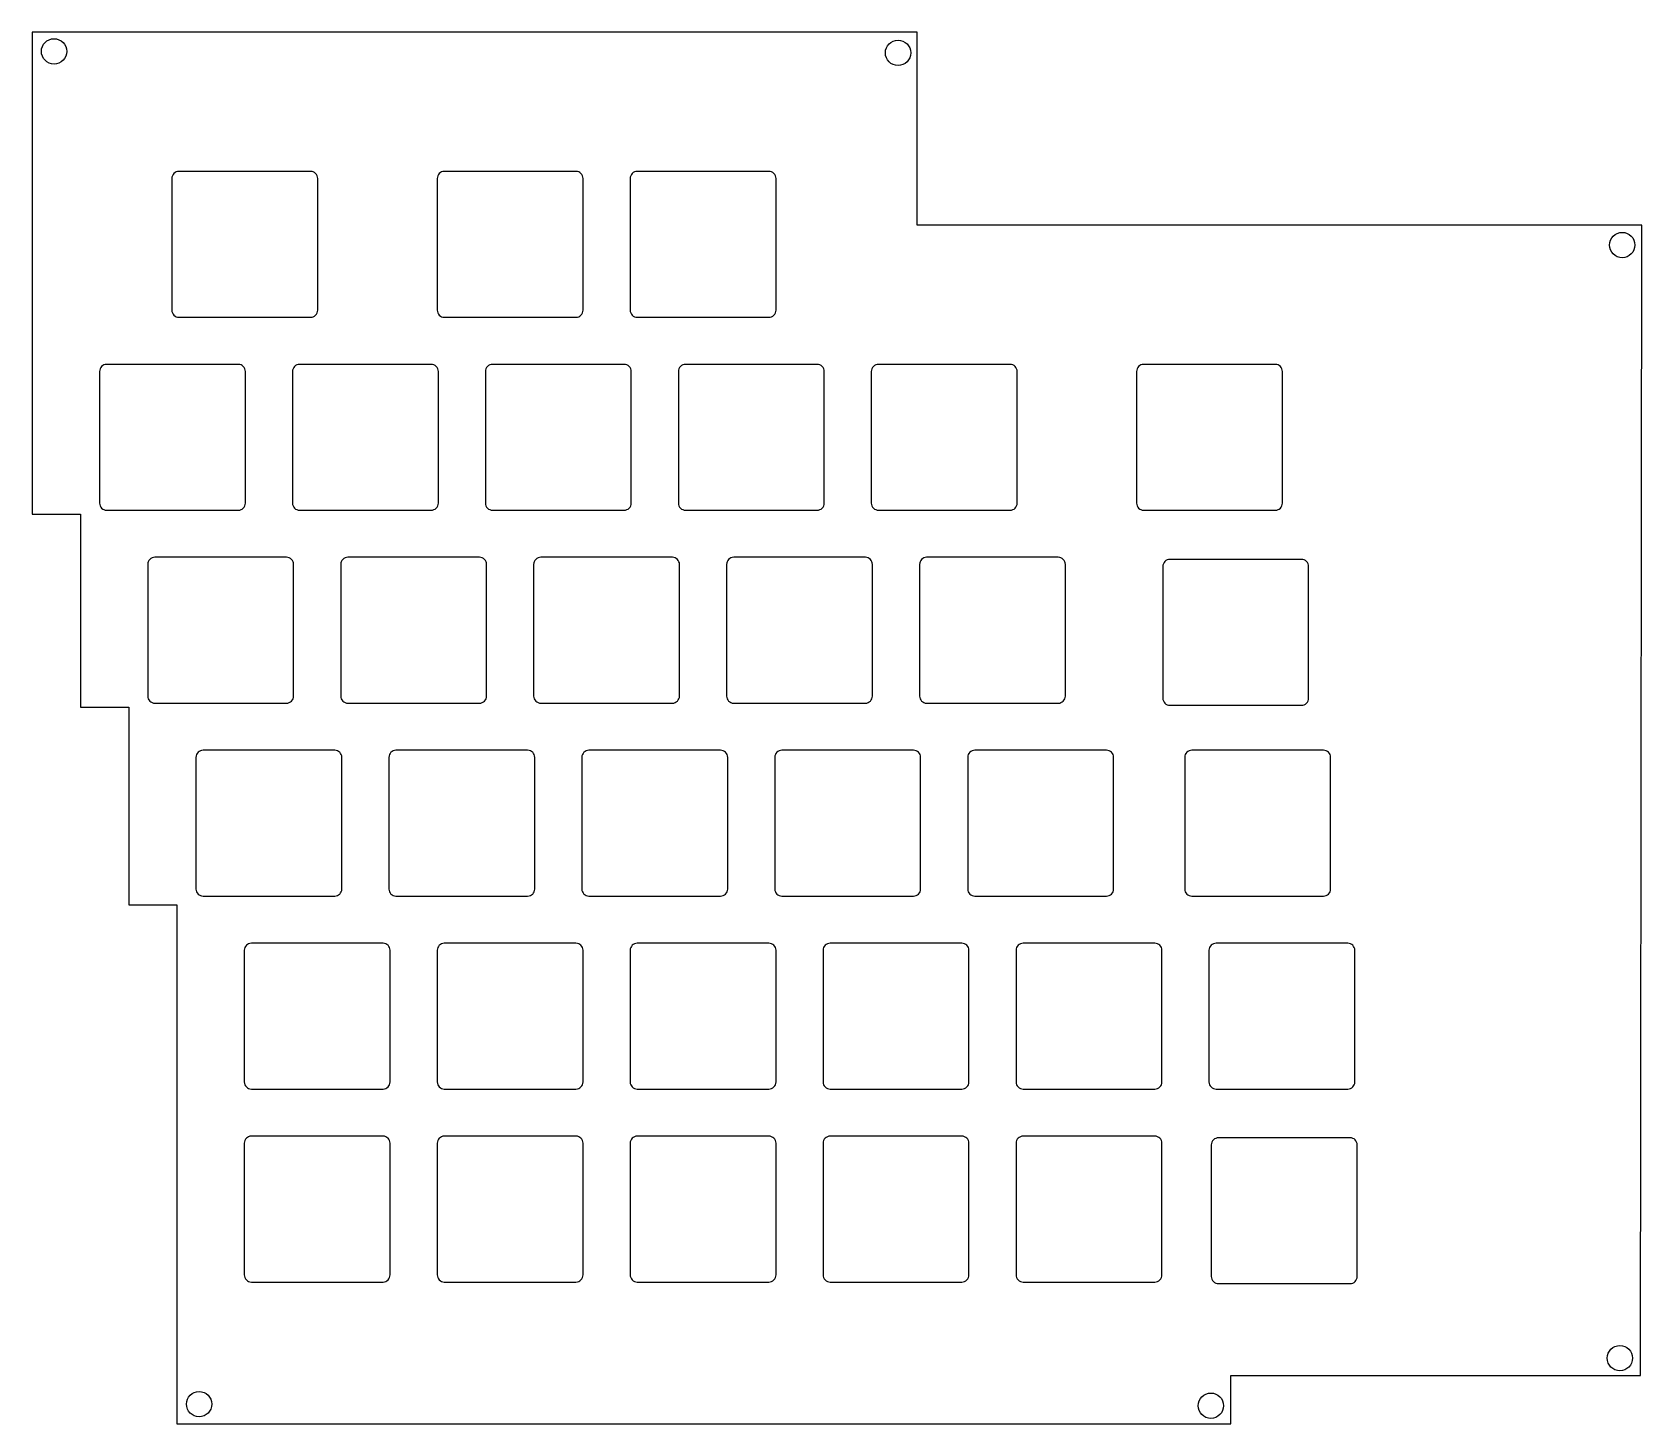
# Model space of a CAD drawing. Header units: millimetres. Extents: x -285 to -126, y 16 to 154.
import ezdxf

# ---------------------------------------------------------------- set-up
doc = ezdxf.new("R2010")
doc.units = ezdxf.units.MM
doc.layers.get('0').update_dxf_attribs({"linetype": 'CONTINUOUS'})

msp = doc.modelspace()

# ---------------------------------------------------------------- linework, layer by layer
msp.add_lwpolyline([(-280.41, 106.28), (-280.41, 87.23), (-275.64, 87.23), (-275.64, 67.71), (-270.88, 67.71), (-270.88, 16.46), (-166.83, 16.46), (-166.83, 21.23), (-126.36, 21.23), (-126.25, 134.8), (-197.79, 134.8), (-197.79, 153.85), (-285.17, 153.85), (-285.17, 106.28)], close=True)
for points in [[(-256.98, 139.41, 0.414214), (-257.68, 140.11), (-270.68, 140.11, 0.414214), (-271.38, 139.41), (-271.38, 126.41, 0.414214), (-270.68, 125.71), (-257.68, 125.71, 0.414214), (-256.98, 126.41)], [(-230.78, 139.41, 0.414214), (-231.48, 140.11), (-244.48, 140.11, 0.414214), (-245.18, 139.41), (-245.18, 126.41, 0.414214), (-244.48, 125.71), (-231.48, 125.71, 0.414214), (-230.78, 126.41)], [(-211.73, 139.41, 0.414214), (-212.43, 140.11), (-225.43, 140.11, 0.414214), (-226.13, 139.41), (-226.13, 126.41, 0.414214), (-225.43, 125.71), (-212.43, 125.71, 0.414214), (-211.73, 126.41)], [(-264.12, 120.36, 0.414214), (-264.82, 121.06), (-277.82, 121.06, 0.414214), (-278.52, 120.36), (-278.52, 107.36, 0.414214), (-277.82, 106.66), (-264.82, 106.66, 0.414214), (-264.12, 107.36)], [(-245.07, 120.36, 0.414214), (-245.77, 121.06), (-258.77, 121.06, 0.414214), (-259.47, 120.36), (-259.47, 107.36, 0.414214), (-258.77, 106.66), (-245.77, 106.66, 0.414214), (-245.07, 107.36)], [(-226.02, 120.36, 0.414214), (-226.72, 121.06), (-239.72, 121.06, 0.414214), (-240.42, 120.36), (-240.42, 107.36, 0.414214), (-239.72, 106.66), (-226.72, 106.66, 0.414214), (-226.02, 107.36)], [(-206.97, 120.36, 0.414214), (-207.67, 121.06), (-220.67, 121.06, 0.414214), (-221.37, 120.36), (-221.37, 107.36, 0.414214), (-220.67, 106.66), (-207.67, 106.66, 0.414214), (-206.97, 107.36)], [(-187.92, 120.36, 0.414214), (-188.62, 121.06), (-201.62, 121.06, 0.414214), (-202.32, 120.36), (-202.32, 107.36, 0.414214), (-201.62, 106.66), (-188.62, 106.66, 0.414214), (-187.92, 107.36)], [(-161.73, 120.36, 0.414214), (-162.43, 121.06), (-175.43, 121.06, 0.414214), (-176.13, 120.36), (-176.13, 107.36, 0.414214), (-175.43, 106.66), (-162.43, 106.66, 0.414214), (-161.73, 107.36)], [(-259.36, 101.31, 0.414214), (-260.06, 102.01), (-273.06, 102.01, 0.414214), (-273.76, 101.31), (-273.76, 88.31, 0.414214), (-273.06, 87.61), (-260.06, 87.61, 0.414214), (-259.36, 88.31)], [(-240.31, 101.31, 0.414214), (-241.01, 102.01), (-254.01, 102.01, 0.414214), (-254.71, 101.31), (-254.71, 88.31, 0.414214), (-254.01, 87.61), (-241.01, 87.61, 0.414214), (-240.31, 88.31)], [(-221.26, 101.31, 0.414214), (-221.96, 102.01), (-234.96, 102.01, 0.414214), (-235.66, 101.31), (-235.66, 88.31, 0.414214), (-234.96, 87.61), (-221.96, 87.61, 0.414214), (-221.26, 88.31)], [(-202.21, 101.31, 0.414214), (-202.91, 102.01), (-215.91, 102.01, 0.414214), (-216.61, 101.31), (-216.61, 88.31, 0.414214), (-215.91, 87.61), (-202.91, 87.61, 0.414214), (-202.21, 88.31)], [(-183.16, 101.31, 0.414214), (-183.86, 102.01), (-196.86, 102.01, 0.414214), (-197.56, 101.31), (-197.56, 88.31, 0.414214), (-196.86, 87.61), (-183.86, 87.61, 0.414214), (-183.16, 88.31)], [(-172.84, 101.8, 0.414214), (-173.54, 101.1), (-173.54, 88.1, 0.414214), (-172.84, 87.4), (-159.84, 87.4, 0.414214), (-159.14, 88.1), (-159.14, 101.1, 0.414214), (-159.84, 101.8)], [(-254.6, 82.26, 0.414214), (-255.3, 82.96), (-268.3, 82.96, 0.414214), (-269, 82.26), (-269, 69.26, 0.414214), (-268.3, 68.56), (-255.3, 68.56, 0.414214), (-254.6, 69.26)], [(-235.55, 82.26, 0.414214), (-236.25, 82.96), (-249.25, 82.96, 0.414214), (-249.95, 82.26), (-249.95, 69.26, 0.414214), (-249.25, 68.56), (-236.25, 68.56, 0.414214), (-235.55, 69.26)], [(-216.5, 82.26, 0.414214), (-217.2, 82.96), (-230.2, 82.96, 0.414214), (-230.9, 82.26), (-230.9, 69.26, 0.414214), (-230.2, 68.56), (-217.2, 68.56, 0.414214), (-216.5, 69.26)], [(-197.45, 82.26, 0.414214), (-198.15, 82.96), (-211.15, 82.96, 0.414214), (-211.85, 82.26), (-211.85, 69.26, 0.414214), (-211.15, 68.56), (-198.15, 68.56, 0.414214), (-197.45, 69.26)], [(-178.4, 82.26, 0.414214), (-179.1, 82.96), (-192.1, 82.96, 0.414214), (-192.8, 82.26), (-192.8, 69.26, 0.414214), (-192.1, 68.56), (-179.1, 68.56, 0.414214), (-178.4, 69.26)], [(-156.97, 82.26, 0.414214), (-157.67, 82.96), (-170.67, 82.96, 0.414214), (-171.37, 82.26), (-171.37, 69.26, 0.414214), (-170.67, 68.56), (-157.67, 68.56, 0.414214), (-156.97, 69.26)], [(-249.83, 63.21, 0.414214), (-250.53, 63.91), (-263.53, 63.91, 0.414214), (-264.23, 63.21), (-264.23, 50.21, 0.414214), (-263.53, 49.51), (-250.53, 49.51, 0.414214), (-249.83, 50.21)], [(-230.78, 63.21, 0.414214), (-231.48, 63.91), (-244.48, 63.91, 0.414214), (-245.18, 63.21), (-245.18, 50.21, 0.414214), (-244.48, 49.51), (-231.48, 49.51, 0.414214), (-230.78, 50.21)], [(-211.73, 63.21, 0.414214), (-212.43, 63.91), (-225.43, 63.91, 0.414214), (-226.13, 63.21), (-226.13, 50.21, 0.414214), (-225.43, 49.51), (-212.43, 49.51, 0.414214), (-211.73, 50.21)], [(-192.68, 63.21, 0.414214), (-193.38, 63.91), (-206.38, 63.91, 0.414214), (-207.08, 63.21), (-207.08, 50.21, 0.414214), (-206.38, 49.51), (-193.38, 49.51, 0.414214), (-192.68, 50.21)], [(-173.63, 63.21, 0.414214), (-174.33, 63.91), (-187.33, 63.91, 0.414214), (-188.03, 63.21), (-188.03, 50.21, 0.414214), (-187.33, 49.51), (-174.33, 49.51, 0.414214), (-173.63, 50.21)], [(-154.58, 63.21, 0.414214), (-155.28, 63.91), (-168.28, 63.91, 0.414214), (-168.98, 63.21), (-168.98, 50.21, 0.414214), (-168.28, 49.51), (-155.28, 49.51, 0.414214), (-154.58, 50.21)], [(-249.83, 44.16, 0.414214), (-250.53, 44.86), (-263.53, 44.86, 0.414214), (-264.23, 44.16), (-264.23, 31.16, 0.414214), (-263.53, 30.46), (-250.53, 30.46, 0.414214), (-249.83, 31.16)], [(-230.78, 44.16, 0.414214), (-231.48, 44.86), (-244.48, 44.86, 0.414214), (-245.18, 44.16), (-245.18, 31.16, 0.414214), (-244.48, 30.46), (-231.48, 30.46, 0.414214), (-230.78, 31.16)], [(-211.73, 44.16, 0.414214), (-212.43, 44.86), (-225.43, 44.86, 0.414214), (-226.13, 44.16), (-226.13, 31.16, 0.414214), (-225.43, 30.46), (-212.43, 30.46, 0.414214), (-211.73, 31.16)], [(-192.68, 44.16, 0.414214), (-193.38, 44.86), (-206.38, 44.86, 0.414214), (-207.08, 44.16), (-207.08, 31.16, 0.414214), (-206.38, 30.46), (-193.38, 30.46, 0.414214), (-192.68, 31.16)], [(-173.63, 44.16, 0.414214), (-174.33, 44.86), (-187.33, 44.86, 0.414214), (-188.03, 44.16), (-188.03, 31.16, 0.414214), (-187.33, 30.46), (-174.33, 30.46, 0.414214), (-173.63, 31.16)], [(-154.35, 44, 0.414214), (-155.05, 44.7), (-168.05, 44.7, 0.414214), (-168.75, 44), (-168.75, 31, 0.414214), (-168.05, 30.3), (-155.05, 30.3, 0.414214), (-154.35, 31)]]:
    msp.add_lwpolyline(points, format="xyb", close=True)
for centre in [(-283.01, 151.96), (-199.68, 151.81), (-128.18, 132.84), (-128.41, 22.95), (-268.69, 18.41), (-168.79, 18.25)]:
    msp.add_circle(centre, 1.25)

doc.saveas('drawing.dxf')
